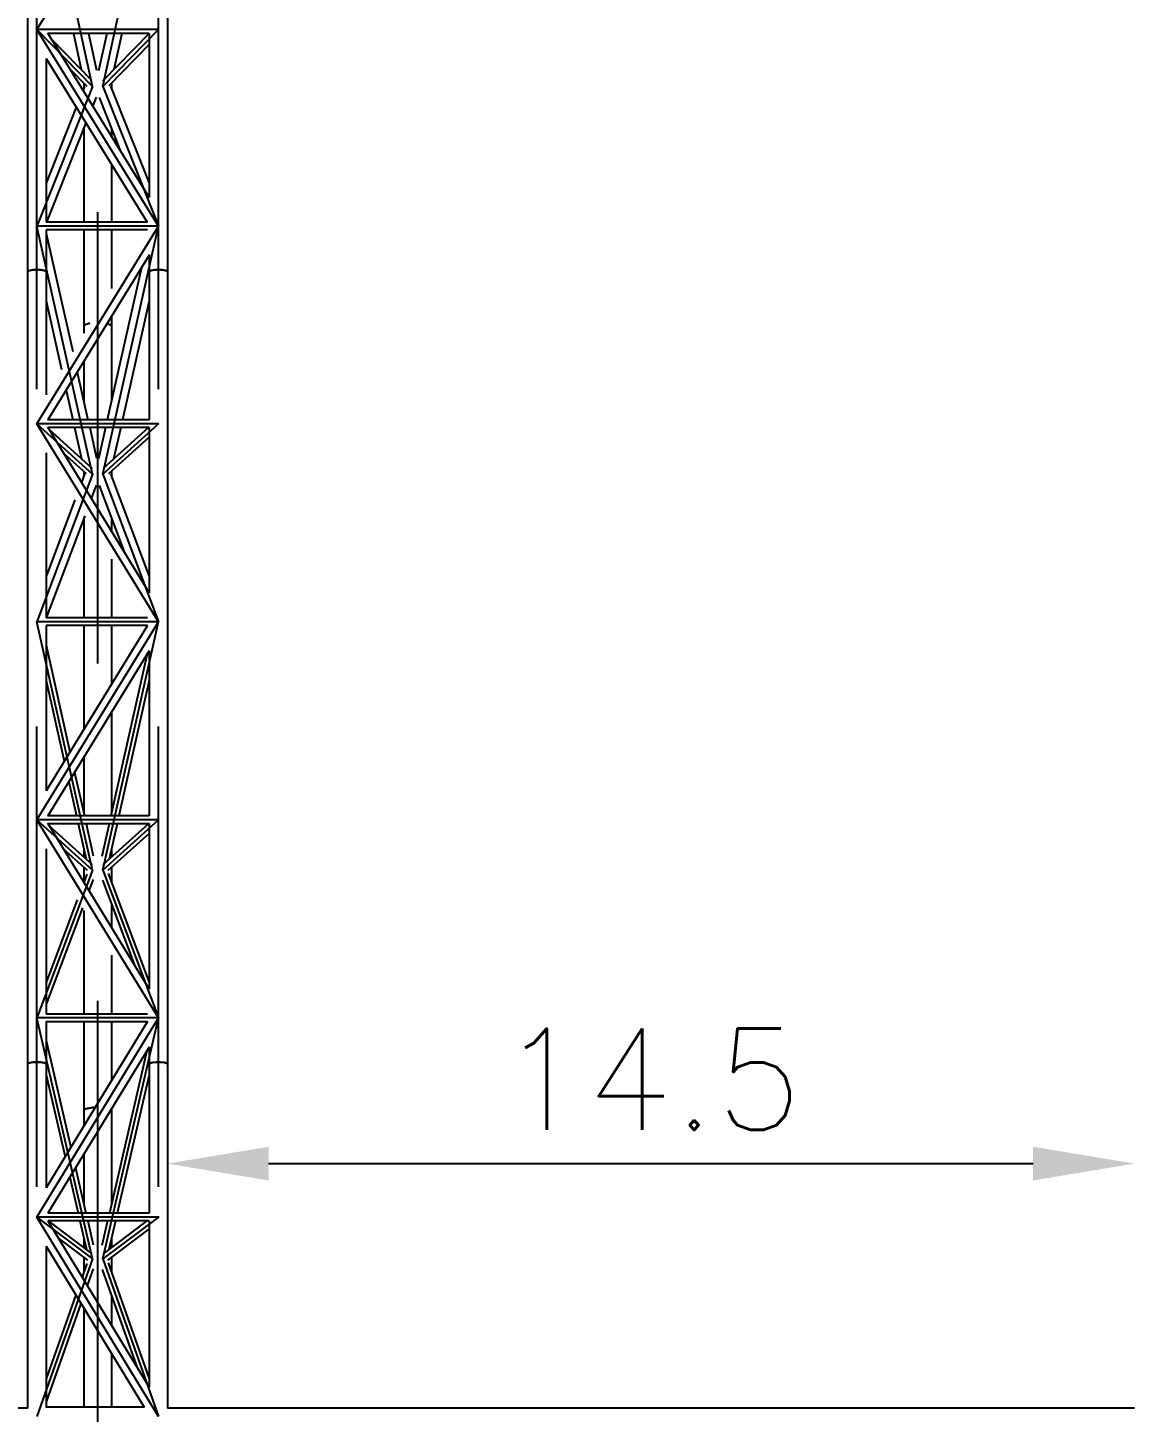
# Model space of a CAD drawing. Header units: millimetres. Extents: x 150209.93 to 150215.05, y 136675.65 to 136679.93.
# Drawn here: x 150211.9426 to 150212.2706, y 136679.1361 to 136679.5464 of the extents above; entities that cross this region are included whole.
import ezdxf

# ---------------------------------------------------------------- set-up
doc = ezdxf.new("R2010")
doc.units = ezdxf.units.MM
doc.header["$LTSCALE"] = 0.25
doc.linetypes.add('CENTER', pattern=[50.8, 31.75, -6.35, 6.35, -6.35])
doc.linetypes.add('XKITLINE00', pattern=[0])
doc.styles.add('ROMANS', font='romans.shx')
doc.dimstyles.new('MD300', dxfattribs={"dimtxt": 2.5, "dimasz": 2.5, "dimexe": 1, "dimexo": 1, "dimgap": 0.5, "dimtad": 1, "dimdec": 1, "dimlfac": 50, "dimrnd": 0.5, "dimdsep": 46, "dimtxsty": 'ROMANS', "dimcen": 1, "dimclrd": 146, "dimclre": 146, "dimclrt": 30, "dimadec": 1, "dimazin": 2, "dimtfac": 1, "dimtdec": 1, "dimtmove": 0, "dimatfit": 1, "dimfxl": 1, "dimtolj": 1, "dimtzin": 0, "dimlwd": -1, "dimlwe": -1, "dimarcsym": 0})

# ---------------------------------------------------------------- blocks, each defined once
blk = doc.blocks.new('çatıı')
at = {"color": 8, "linetype": 'CENTER'}
for p, q in [((15265, 19215.5), (15265, 20309.2)), ((15085, 19215.5), (15085, 20298.7)), ((15175, 20303.9), (15175, 19135.4)), ((15085, 19574.4), (15265, 19865.3)), ((15167.5, 19490.2), (15085, 19865.3)), ((15182.5, 19490.2), (15265, 19865.3)), ((15265, 19283.4), (15085, 19574.4)), ((15265, 19574.4), (15085, 19574.4)), ((15085, 19574.4), (15167.5, 19490.2)), ((15265, 19574.4), (15182.5, 19490.2)), ((15167.5, 19490.2), (15085, 19283.4)), ((15182.5, 19490.2), (15265, 19283.4)), ((15265, 19283.4), (15085, 19283.4)), ((15085, 18990.6), (15265, 19283.4)), ((15167.5, 18916.1), (15085, 19283.4)), ((15182.5, 18916.1), (15265, 19283.4)), ((15085, 18041.9), (15085, 19215.5)), ((15265, 18041.9), (15265, 19215.5)), ((15175, 19135.4), (15175, 17973.6)), ((15265, 18697.2), (15085, 18990.6)), ((15265, 18990.6), (15085, 18990.6)), ((15085, 18990.6), (15167.5, 18916.1)), ((15265, 18990.6), (15182.5, 18916.1)), ((15167.5, 18916.1), (15085, 18697.2)), ((15182.5, 18916.1), (15265, 18697.2)), ((15265, 18697.2), (15085, 18697.2)), ((15167.5, 18329.3), (15085, 18697.2)), ((15085, 18403.8), (15265, 18697.2)), ((15182.5, 18329.3), (15265, 18697.2)), ((15085, 18403.8), (15167.5, 18329.3)), ((15265, 18110.4), (15085, 18403.8)), ((15265, 18403.8), (15085, 18403.8)), ((15265, 18403.8), (15182.5, 18329.3)), ((15167.5, 18329.3), (15085, 18110.4)), ((15182.5, 18329.3), (15265, 18110.4)), ((15167.5, 17753.3), (15085, 18110.4)), ((15085, 17815.4), (15265, 18110.4)), ((15265, 18110.4), (15085, 18110.4)), ((15182.5, 17753.3), (15265, 18110.4)), ((15085, 16860.1), (15085, 18041.9)), ((15265, 16860.1), (15265, 18041.9)), ((15175, 17973.6), (15175, 16804.9)), ((15085, 17815.4), (15167.5, 17753.3)), ((15265, 17520), (15085, 17815.4)), ((15265, 17815.4), (15085, 17815.4)), ((15265, 17815.4), (15182.5, 17753.3)), ((15167.5, 17753.3), (15085, 17520)), ((15182.5, 17753.3), (15265, 17520))]:
    blk.add_line(p, q, dxfattribs=at)
at = {"color": 8, "linetype": 'XKITLINE00'}
for p, q in [((15071.3, 20273.3), (15071.3, 19215.5)), ((15278.6, 20285.4), (15278.6, 19215.5)), ((15100.6, 19569.9), (15251.6, 19325.8)), ((15251.3, 19568.7), (15101.3, 19568.7)), ((15139, 19568.7), (15150.8, 19515.3)), ((15161.4, 19568.7), (15173.4, 19514.4)), ((15188.6, 19568.7), (15176.4, 19513.4)), ((15251.3, 19568.5), (15182.4, 19498.2)), ((15210.9, 19568.7), (15199.2, 19515.3)), ((15251.3, 19568.9), (15251.3, 19326.2)), ((15106.2, 19560.8), (15166.1, 19499.7)), ((15251.3, 19552.4), (15191.5, 19491.3)), ((15098.6, 19531.7), (15098.6, 19289.1)), ((15098.6, 19531.6), (15248.6, 19289.1)), ((15133.3, 19517), (15159, 19490.8)), ((15155.7, 19490.2), (15153.4, 19484.5)), ((15154.7, 19495.2), (15154.7, 19487.6)), ((15155.3, 19494.5), (15155.4, 19494.1)), ((15194.1, 19490.7), (15251.3, 19347.2)), ((15194.7, 19494.6), (15194.6, 19494.6)), ((15195.3, 19495.3), (15195.3, 19487.7)), ((15173, 19474.5), (15167.8, 19461.4)), ((15177.3, 19473.8), (15208.5, 19395.5)), ((15143.4, 19459.3), (15098.6, 19347.1)), ((15157.7, 19436.2), (15099, 19289.1)), ((15154.7, 19428.6), (15154.7, 19289.1)), ((15195.3, 19428.6), (15195.3, 19416.8)), ((15195.3, 19375.4), (15195.3, 19289.1)), ((15249.1, 19289.1), (15098.5, 19289.1)), ((15098.6, 19277.9), (15098.6, 19215.5)), ((15248.7, 19277.7), (15098.6, 19277.7)), ((15098.6, 19272.6), (15138, 19097.5)), ((15154.7, 19277.7), (15154.7, 19135.4)), ((15195.3, 19277.7), (15195.3, 19190.8)), ((15251.3, 19240.4), (15101.3, 18996.3)), ((15251.3, 19241.1), (15251.3, 19215.5)), ((15240, 19222), (15189.3, 18996.3)), ((15071.7, 19216.2), (15071.3, 19215.5)), ((15071.3, 19215.5), (15071.3, 18041.9)), ((15071.7, 19216.1), (15071.4, 19215.5)), ((15072.7, 19216.9), (15071.7, 19216.2)), ((15072.7, 19216.7), (15071.7, 19216.1)), ((15074.3, 19217.5), (15072.7, 19216.9)), ((15074.3, 19217.3), (15072.7, 19216.7)), ((15076.5, 19218.1), (15074.3, 19217.5)), ((15076.5, 19217.7), (15074.3, 19217.3)), ((15074.8, 19217.5), (15074.4, 19217.3)), ((15076.9, 19218), (15074.8, 19217.5)), ((15079.1, 19218.5), (15076.5, 19218.1)), ((15079.1, 19218.1), (15076.5, 19217.7)), ((15079.3, 19218.3), (15076.9, 19218)), ((15082, 19218.7), (15079.1, 19218.5)), ((15082, 19218.3), (15079.1, 19218.1)), ((15082.1, 19218.6), (15079.3, 19218.3)), ((15085, 19218.8), (15082, 19218.7)), ((15085, 19218.4), (15082, 19218.3)), ((15085, 19218.7), (15082.1, 19218.6)), ((15088, 19218.7), (15085, 19218.8)), ((15087.9, 19218.6), (15085, 19218.7)), ((15088, 19218.3), (15085, 19218.4)), ((15090.7, 19218.3), (15087.9, 19218.6)), ((15090.9, 19218.5), (15088, 19218.7)), ((15090.9, 19218.1), (15088, 19218.3)), ((15093.1, 19218), (15090.7, 19218.3)), ((15093.5, 19218.1), (15090.9, 19218.5)), ((15093.5, 19217.7), (15090.9, 19218.1)), ((15095.2, 19217.5), (15093.1, 19218)), ((15095.7, 19217.5), (15093.5, 19218.1)), ((15095.7, 19217.3), (15093.5, 19217.7)), ((15095.6, 19217.3), (15095.2, 19217.5)), ((15097.3, 19216.9), (15095.7, 19217.5)), ((15097.3, 19216.7), (15095.7, 19217.3)), ((15098.3, 19216.2), (15097.3, 19216.9)), ((15098.3, 19216.1), (15097.3, 19216.7)), ((15098.3, 19216.2), (15098.6, 19215.5)), ((15098.3, 19216.1), (15098.6, 19215.5)), ((15098.6, 19215.5), (15098.6, 19033.6)), ((15251.7, 19216.2), (15251.3, 19215.5)), ((15251.7, 19216.1), (15251.3, 19215.5)), ((15251.3, 19215.5), (15251.3, 18996.3)), ((15252.7, 19216.9), (15251.7, 19216.2)), ((15252.7, 19216.7), (15251.7, 19216.1)), ((15254.3, 19217.6), (15252.7, 19216.9)), ((15254.3, 19217.3), (15252.7, 19216.7)), ((15256.5, 19218.1), (15254.3, 19217.6)), ((15256.5, 19217.7), (15254.3, 19217.3)), ((15254.8, 19217.5), (15254.3, 19217.3)), ((15256.9, 19218), (15254.8, 19217.5)), ((15259.1, 19218.5), (15256.5, 19218.1)), ((15259.1, 19218.1), (15256.5, 19217.7)), ((15259.3, 19218.4), (15256.9, 19218)), ((15262, 19218.7), (15259.1, 19218.5)), ((15262, 19218.3), (15259.1, 19218.1)), ((15262.1, 19218.6), (15259.3, 19218.4)), ((15265, 19218.8), (15262, 19218.7)), ((15265, 19218.4), (15262, 19218.3)), ((15265, 19218.7), (15262.1, 19218.6)), ((15268, 19218.7), (15265, 19218.8)), ((15267.9, 19218.6), (15265, 19218.7)), ((15268, 19218.3), (15265, 19218.4)), ((15270.7, 19218.4), (15267.9, 19218.6)), ((15270.9, 19218.5), (15268, 19218.7)), ((15270.9, 19218.1), (15268, 19218.3)), ((15273.1, 19218), (15270.7, 19218.4)), ((15273.5, 19218.1), (15270.9, 19218.5)), ((15273.5, 19217.7), (15270.9, 19218.1)), ((15275.2, 19217.5), (15273.1, 19218)), ((15275.7, 19217.6), (15273.5, 19218.1)), ((15275.7, 19217.3), (15273.5, 19217.7)), ((15275.7, 19217.3), (15275.2, 19217.5)), ((15277.3, 19216.9), (15275.7, 19217.6)), ((15277.3, 19216.7), (15275.7, 19217.3)), ((15278.3, 19216.2), (15277.3, 19216.9)), ((15278.3, 19216.1), (15277.3, 19216.7)), ((15278.3, 19216.2), (15278.6, 19215.5)), ((15278.3, 19216.1), (15278.6, 19215.5)), ((15278.6, 19215.5), (15278.6, 18041.9)), ((15098.6, 19172.7), (15121.5, 19070.8)), ((15251.3, 19172.8), (15211.7, 18996.3)), ((15157.4, 19137.7), (15155.9, 19136.9)), ((15157.4, 19137.5), (15155.9, 19136.8)), ((15159.4, 19138.3), (15157.4, 19137.7)), ((15159.4, 19138.1), (15157.4, 19137.5)), ((15161.9, 19138.9), (15159.4, 19138.3)), ((15161.9, 19138.7), (15159.4, 19138.1)), ((15163.5, 19139.2), (15161.9, 19138.9)), ((15163.4, 19138.9), (15161.9, 19138.7)), ((15190.5, 19138.1), (15188.7, 19138.5)), ((15190.5, 19138.3), (15188.8, 19138.7)), ((15192.6, 19137.7), (15190.5, 19138.3)), ((15192.6, 19137.5), (15190.5, 19138.1)), ((15194.1, 19136.9), (15192.6, 19137.7)), ((15194.1, 19136.8), (15192.6, 19137.5)), ((15195.3, 19149.3), (15195.3, 19135.4)), ((15155, 19136.2), (15154.7, 19135.4)), ((15155, 19136.1), (15154.7, 19135.4)), ((15154.7, 19135.4), (15154.7, 19124.8)), ((15155.9, 19136.9), (15155, 19136.2)), ((15155.9, 19136.8), (15155, 19136.1)), ((15195, 19136.2), (15194.1, 19136.9)), ((15195, 19136.1), (15194.1, 19136.8)), ((15195, 19136.2), (15195.3, 19135.4)), ((15195, 19136.1), (15195.3, 19135.4)), ((15195.3, 19135.4), (15195.3, 19023)), ((15154.7, 19083.2), (15154.7, 19023.1)), ((15144.8, 19067.1), (15160.7, 18996.3)), ((15128.4, 19040.4), (15138.3, 18996.3)), ((15251.5, 18996.3), (15100.9, 18996.3)), ((15100.6, 18986), (15251.6, 18739.9)), ((15251.3, 18984.9), (15101.3, 18984.9)), ((15167.2, 18924), (15103.1, 18981.8)), ((15140.8, 18984.9), (15151.3, 18938.4)), ((15163.3, 18984.9), (15173.5, 18939.5)), ((15186.7, 18984.9), (15176.3, 18938.5)), ((15250.2, 18984.9), (15183.1, 18924.3)), ((15209.2, 18984.9), (15198.7, 18938.4)), ((15251.3, 18985.1), (15251.3, 18740.3)), ((15251.3, 18970.6), (15191.2, 18916.3)), ((15098.6, 18947.5), (15098.6, 18702.9)), ((15158.7, 18916.5), (15124.1, 18947.7)), ((15155.7, 18915.9), (15151.1, 18903.6)), ((15154.7, 18920), (15154.7, 18913.1)), ((15194.1, 18916.3), (15251.3, 18764.5)), ((15195.3, 18920), (15195.3, 18913.2)), ((15173, 18899.8), (15165.6, 18880)), ((15177.2, 18899.1), (15214.3, 18800.6)), ((15141.4, 18877.9), (15098.6, 18764.4)), ((15155.9, 18854.3), (15098.8, 18702.9)), ((15154.7, 18851.1), (15154.7, 18702.9)), ((15195.3, 18851.1), (15195.3, 18831.6)), ((15195.3, 18790), (15195.3, 18702.9)), ((15249, 18702.9), (15098.5, 18702.9)), ((15098.6, 18691.7), (15098.6, 18446.9)), ((15248.9, 18691.7), (15098.6, 18446.8)), ((15248.7, 18691.5), (15098.6, 18691.5)), ((15154.7, 18691.5), (15154.7, 18538.2)), ((15195.3, 18691.5), (15195.3, 18604.4)), ((15098.6, 18662.4), (15134, 18504.6)), ((15251.3, 18654.1), (15101.3, 18409.5)), ((15248.5, 18649.5), (15194.7, 18409.5)), ((15251.3, 18654.3), (15251.3, 18409.5)), ((15098.6, 18610.3), (15125.5, 18490.6)), ((15251.3, 18610.5), (15206.3, 18409.5)), ((15195.3, 18562.8), (15195.3, 18412.3)), ((15154.7, 18496.6), (15154.7, 18412.5)), ((15140.9, 18474.1), (15155.4, 18409.5)), ((15132.3, 18460.1), (15143.7, 18409.5)), ((15100.6, 18399.2), (15251.6, 18153.1)), ((15251.5, 18409.5), (15100.9, 18409.5)), ((15251.3, 18398.1), (15101.3, 18398.1)), ((15167.5, 18336.9), (15103.1, 18395.1)), ((15146.2, 18398.1), (15158, 18345.5)), ((15157.9, 18398.1), (15168.6, 18350.5)), ((15192.1, 18398.1), (15181.2, 18349.6)), ((15250.2, 18398.1), (15182.6, 18337.1)), ((15251.3, 18383.8), (15190, 18328.5)), ((15203.7, 18398.1), (15191.9, 18345.5)), ((15251.3, 18398.3), (15251.3, 18153.5)), ((15098.6, 18360.8), (15098.6, 18116.1)), ((15159.8, 18328.6), (15124.1, 18360.9)), ((15154.7, 18360.4), (15154.7, 18348.5)), ((15195.3, 18360.6), (15195.3, 18348.6)), ((15159.2, 18323.4), (15154.6, 18311.2)), ((15154.7, 18333.3), (15154.7, 18311.5)), ((15190.6, 18324.1), (15251.3, 18162.8)), ((15195.3, 18333.2), (15195.3, 18311.5)), ((15168.3, 18315.3), (15162.1, 18298.9)), ((15182, 18314.6), (15228.9, 18190.1)), ((15144.9, 18285.4), (15098.6, 18162.8)), ((15195.3, 18279.3), (15195.3, 18244.9)), ((15152.4, 18273.2), (15098.6, 18130.5)), ((15154.7, 18269.4), (15154.7, 18116.1)), ((15195.3, 18203.2), (15195.3, 18116.1)), ((15249, 18116.1), (15098.5, 18116.1)), ((15098.6, 18104.9), (15098.6, 18041.9)), ((15248.7, 18104.7), (15098.6, 18104.7)), ((15248.9, 18104.9), (15098.7, 17858.8)), ((15154.7, 18104.7), (15154.7, 17973.6)), ((15195.3, 18104.7), (15195.3, 18017.1)), ((15098.6, 18076.7), (15135.2, 17918.6)), ((15251.3, 18067.1), (15101.2, 17821.1)), ((15247.9, 18061.4), (15192.4, 17821.1)), ((15251.3, 18067.7), (15251.3, 18041.9)), ((15071.7, 18042.6), (15071.3, 18041.9)), ((15071.7, 18042.5), (15071.3, 18041.9)), ((15071.3, 18041.9), (15071.3, 17532.2)), ((15072.7, 18043.2), (15071.7, 18042.6)), ((15072.7, 18043), (15071.7, 18042.5)), ((15074.3, 18043.7), (15072.7, 18043.2)), ((15074.3, 18043.4), (15072.7, 18043)), ((15074.8, 18043.7), (15073.2, 18043.1)), ((15076.5, 18044.2), (15074.3, 18043.7)), ((15076.5, 18043.8), (15074.3, 18043.4)), ((15076.9, 18044.1), (15074.8, 18043.7)), ((15079.1, 18044.6), (15076.5, 18044.2)), ((15079.1, 18044.1), (15076.5, 18043.8)), ((15079.3, 18044.4), (15076.9, 18044.1)), ((15082, 18044.8), (15079.1, 18044.6)), ((15082, 18044.3), (15079.1, 18044.1)), ((15082.1, 18044.6), (15079.3, 18044.4)), ((15085, 18044.8), (15082, 18044.8)), ((15085, 18044.4), (15082, 18044.3)), ((15085, 18044.7), (15082.1, 18044.6)), ((15088, 18044.8), (15085, 18044.8)), ((15087.9, 18044.6), (15085, 18044.7)), ((15088, 18044.3), (15085, 18044.4)), ((15090.7, 18044.4), (15087.9, 18044.6)), ((15090.9, 18044.6), (15088, 18044.8)), ((15090.9, 18044.1), (15088, 18044.3)), ((15093.1, 18044.1), (15090.7, 18044.4)), ((15093.5, 18044.2), (15090.9, 18044.6)), ((15093.5, 18043.8), (15090.9, 18044.1)), ((15095.2, 18043.7), (15093.1, 18044.1)), ((15095.7, 18043.7), (15093.5, 18044.2)), ((15095.7, 18043.4), (15093.5, 18043.8)), ((15096.8, 18043.1), (15095.2, 18043.7)), ((15097.3, 18043.2), (15095.7, 18043.7)), ((15097.3, 18043), (15095.7, 18043.4)), ((15098.3, 18042.6), (15097.3, 18043.2)), ((15098.3, 18042.5), (15097.3, 18043)), ((15098.3, 18042.6), (15098.6, 18041.9)), ((15098.3, 18042.5), (15098.6, 18041.9)), ((15098.6, 18041.9), (15098.6, 17858.7)), ((15251.7, 18042.6), (15251.3, 18041.9)), ((15251.7, 18042.5), (15251.3, 18041.9)), ((15251.3, 18041.9), (15251.3, 17821.1)), ((15252.7, 18043.2), (15251.7, 18042.6)), ((15252.7, 18043), (15251.7, 18042.5)), ((15254.3, 18043.7), (15252.7, 18043.2)), ((15254.3, 18043.4), (15252.7, 18043)), ((15254.8, 18043.7), (15253.2, 18043.1)), ((15256.5, 18044.2), (15254.3, 18043.7)), ((15256.5, 18043.8), (15254.3, 18043.4)), ((15256.9, 18044.1), (15254.8, 18043.7)), ((15259.1, 18044.5), (15256.5, 18044.2)), ((15259.1, 18044.1), (15256.5, 18043.8)), ((15259.3, 18044.4), (15256.9, 18044.1)), ((15262, 18044.8), (15259.1, 18044.5)), ((15262, 18044.3), (15259.1, 18044.1)), ((15262.1, 18044.6), (15259.3, 18044.4)), ((15265, 18044.8), (15262, 18044.8)), ((15265, 18044.4), (15262, 18044.3)), ((15265, 18044.7), (15262.1, 18044.6)), ((15268, 18044.8), (15265, 18044.8)), ((15267.9, 18044.6), (15265, 18044.7)), ((15268, 18044.3), (15265, 18044.4)), ((15270.7, 18044.4), (15267.9, 18044.6)), ((15270.9, 18044.5), (15268, 18044.8)), ((15270.9, 18044.1), (15268, 18044.3)), ((15273.1, 18044.1), (15270.7, 18044.4)), ((15273.5, 18044.2), (15270.9, 18044.5)), ((15273.5, 18043.8), (15270.9, 18044.1)), ((15275.2, 18043.7), (15273.1, 18044.1)), ((15275.7, 18043.7), (15273.5, 18044.2)), ((15275.7, 18043.4), (15273.5, 18043.8)), ((15276.7, 18043.1), (15275.2, 18043.7)), ((15277.3, 18043.2), (15275.7, 18043.7)), ((15277.3, 18043), (15275.7, 18043.4)), ((15278.3, 18042.6), (15277.3, 18043.2)), ((15278.3, 18042.5), (15277.3, 18043)), ((15278.3, 18042.6), (15278.6, 18041.9)), ((15278.3, 18042.5), (15278.6, 18041.9)), ((15278.6, 18041.9), (15278.6, 17532.2)), ((15098.6, 18026), (15126.7, 17904.7)), ((15251.3, 18026.2), (15204, 17821.1)), ((15155, 17974.4), (15154.7, 17973.6)), ((15155, 17974.2), (15154.7, 17973.6)), ((15154.7, 17973.6), (15154.7, 17950.6)), ((15155.9, 17975.1), (15155, 17974.4)), ((15155.9, 17974.8), (15155, 17974.2)), ((15157.4, 17975.8), (15155.9, 17975.1)), ((15157.4, 17975.4), (15155.9, 17974.8)), ((15159.4, 17976.4), (15157.4, 17975.8)), ((15159.4, 17975.9), (15157.4, 17975.4)), ((15160.3, 17976.2), (15158.9, 17975.8)), ((15161.9, 17976.9), (15159.4, 17976.4)), ((15161.9, 17976.4), (15159.4, 17975.9)), ((15162.7, 17976.7), (15160.3, 17976.2)), ((15164.8, 17977.4), (15161.9, 17976.9)), ((15164.8, 17976.7), (15161.9, 17976.4)), ((15165.4, 17977.1), (15162.7, 17976.7)), ((15168.1, 17977.7), (15164.8, 17977.4)), ((15168.1, 17977), (15164.8, 17976.7)), ((15168.5, 17977.4), (15165.4, 17977.1)), ((15171.3, 17977.9), (15168.1, 17977.7)), ((15170.9, 17977.1), (15168.1, 17977)), ((15171.2, 17977.6), (15168.5, 17977.4)), ((15195, 17974.4), (15194.8, 17974.5)), ((15195, 17974.2), (15194.8, 17974.4)), ((15195, 17974.4), (15195.3, 17973.6)), ((15195, 17974.2), (15195.3, 17973.6)), ((15195.3, 17975.3), (15195.3, 17973.6)), ((15195.3, 17973.6), (15195.3, 17833.9)), ((15154.7, 17908.7), (15154.7, 17834.1)), ((15142.2, 17888.2), (15157.7, 17821.1)), ((15133.7, 17874.3), (15146, 17821.1)), ((15251.4, 17821.1), (15101, 17821.1)), ((15101.1, 17809.9), (15251.3, 17563.3)), ((15251.3, 17809.7), (15101.3, 17809.7)), ((15167, 17760.8), (15102, 17809.7)), ((15148.6, 17809.7), (15158.4, 17767.3)), ((15160.3, 17809.7), (15168.5, 17774.2)), ((15189.7, 17809.7), (15181.3, 17773.2)), ((15247.9, 17809.7), (15183.1, 17761)), ((15201.3, 17809.7), (15191.5, 17767.3)), ((15251.3, 17809.9), (15251.3, 17563.3)), ((15160.3, 17751.6), (15116.6, 17784.5)), ((15251.3, 17798), (15189.5, 17751.5)), ((15195.3, 17783.6), (15195.3, 17770.1)), ((15098.6, 17772.1), (15098.6, 17533.6)), ((15098.6, 17772.1), (15243.9, 17533.6)), ((15154.7, 17783.4), (15154.7, 17770.1)), ((15159.2, 17746.8), (15152, 17726.5)), ((15154.7, 17755.9), (15154.7, 17734.2)), ((15190.6, 17747.5), (15251.3, 17575.6)), ((15195.3, 17755.8), (15195.3, 17734.2)), ((15168.3, 17738.6), (15159.6, 17713.9)), ((15181.9, 17737.9), (15233, 17593.4)), ((15142.6, 17700), (15098.6, 17575.7)), ((15150.2, 17687.4), (15098.6, 17541.5)), ((15195.3, 17700.1), (15195.3, 17655.3)), ((15154.7, 17680.1), (15154.7, 17533.6)), ((15195.3, 17613.4), (15195.3, 17533.6)), ((15071.7, 17532.2), (13638.3, 17532.2)), ((15244.5, 17533.6), (15098.4, 17533.6)), ((16711.7, 17532.2), (15278.3, 17532.2))]:
    blk.add_line(p, q, dxfattribs=at)
for centre in [(15085, 19574.4), (15085, 19574.4), (15085, 19574.4), (15085, 19574.4), (15265, 19574.4), (15265, 19574.4), (15167.5, 19490.2), (15167.5, 19490.2), (15167.5, 19490.2), (15182.5, 19490.2), (15182.5, 19490.2), (15182.5, 19490.2), (15085, 19283.4), (15085, 19283.4), (15085, 19283.4), (15265, 19283.4), (15265, 19283.4), (15265, 19283.4), (15265, 19283.4), (15265, 19283.4), (15085, 19215.5), (15085, 19215.5), (15265, 19215.5), (15265, 19215.5), (15175, 19135.4), (15175, 19135.4), (15085, 18990.6), (15085, 18990.6), (15085, 18990.6), (15085, 18990.6), (15265, 18990.6), (15265, 18990.6), (15167.5, 18916.1), (15167.5, 18916.1), (15167.5, 18916.1), (15182.5, 18916.1), (15182.5, 18916.1), (15182.5, 18916.1), (15085, 18697.2), (15085, 18697.2), (15085, 18697.2), (15265, 18697.2), (15265, 18697.2), (15265, 18697.2), (15265, 18697.2), (15265, 18697.2), (15085, 18403.8), (15085, 18403.8), (15085, 18403.8), (15085, 18403.8), (15265, 18403.8), (15265, 18403.8), (15167.5, 18329.3), (15167.5, 18329.3), (15167.5, 18329.3), (15182.5, 18329.3), (15182.5, 18329.3), (15182.5, 18329.3), (15085, 18110.4), (15085, 18110.4), (15085, 18110.4), (15265, 18110.4), (15265, 18110.4), (15265, 18110.4), (15265, 18110.4), (15265, 18110.4), (15085, 18041.9), (15085, 18041.9), (15265, 18041.9), (15265, 18041.9), (15175, 17973.6), (15175, 17973.6), (15085, 17815.4), (15085, 17815.4), (15085, 17815.4), (15085, 17815.4), (15265, 17815.4), (15265, 17815.4), (15167.5, 17753.3), (15167.5, 17753.3), (15167.5, 17753.3), (15182.5, 17753.3), (15182.5, 17753.3), (15182.5, 17753.3)]:
    blk.add_circle(centre, 0.05, dxfattribs=at)
blk = doc.blocks.new('*D49')
at = {"color": 146, "transparency": 16777216}
blk.add_line((150212.01399, 136679.2098), (150212.24062, 136679.2098), dxfattribs=at)
for points in [[(150212.01399, 136679.2148), (150212.01399, 136679.2048), (150211.98399, 136679.2098)], [(150212.24062, 136679.2148), (150212.24062, 136679.2048), (150212.27062, 136679.2098)]]:
    blk.add_solid(points, dxfattribs=at)
at = {"layer": 'DEFPOINTS', "color": 0, "transparency": 16777216}
for p in [(150212.27062, 136679.2098), (150211.98399, 136679.10923), (150212.27062, 136679.10923)]:
    blk.add_point(p, dxfattribs=at)
at = {"color": 30, "transparency": 16777216, "insert": (150212.12731, 136679.2348), "char_height": 0.03, "attachment_point": 5, "style": 'ROMANS'}
blk.add_mtext('\\A1;14.5', dxfattribs=at)
blk = doc.blocks.new('*D60')
at = {"color": 146, "transparency": 16777216}
for p, q in [((150212.09526, 136679.77257), (150212.09527, 136679.80267)), ((150212.25462, 136679.77252), (150212.25463, 136679.80262)), ((150212.12495, 136678.80266), (150212.22431, 136678.80263))]:
    blk.add_line(p, q, dxfattribs=at)
for points in [[(150212.12495, 136678.80766), (150212.12495, 136678.79766), (150212.09495, 136678.80267)], [(150212.22431, 136678.80763), (150212.22431, 136678.79763), (150212.25431, 136678.80262)]]:
    blk.add_solid(points, dxfattribs=at)
at = {"layer": 'DEFPOINTS', "color": 0, "transparency": 16777216}
for p in [(150212.25431, 136678.80262), (150212.09494, 136678.77257), (150212.2543, 136678.77252)]:
    blk.add_point(p, dxfattribs=at)
at = {"color": 30, "transparency": 16777216, "insert": (150212.17464, 136678.82765), "char_height": 0.03, "attachment_point": 5, "rotation": 359.9819, "style": 'ROMANS'}
blk.add_mtext('\\A1;8', dxfattribs=at)

msp = doc.modelspace()

# ---------------------------------------------------------------- block references
at = {"xscale": 0.0002000170049888334, "yscale": 0.0002000170049888334, "zscale": 0.0002000170049888334}
msp.add_blockref('çatıı', (150208.92807, 136675.63059), dxfattribs=at)

# ---------------------------------------------------------------- dimensions: what is measured, and where the dimension line sits
for p1, p2, distance, override, picture, middle in [((150212.09494, 136678.77257), (150212.2543, 136678.77252), 0.0301, {"dimtxt": 0.03, "dimasz": 0.03, "dimgap": 0.01}, '*D60', (150212.17464, 136678.82765)), ((150211.98399, 136679.10923), (150212.27062, 136679.10923), 0.10058, {"dimtxt": 0.03, "dimasz": 0.03, "dimgap": 0.01, "dimse1": 1, "dimse2": 1}, '*D49', (150212.12731, 136679.2348))]:
    dim = msp.add_aligned_dim(p1=p1, p2=p2, distance=distance, dimstyle='MD300', override=override)
    dim.commit()
    dim.dimension.update_dxf_attribs({"geometry": picture, "text_midpoint": middle})

doc.saveas('drawing.dxf')
